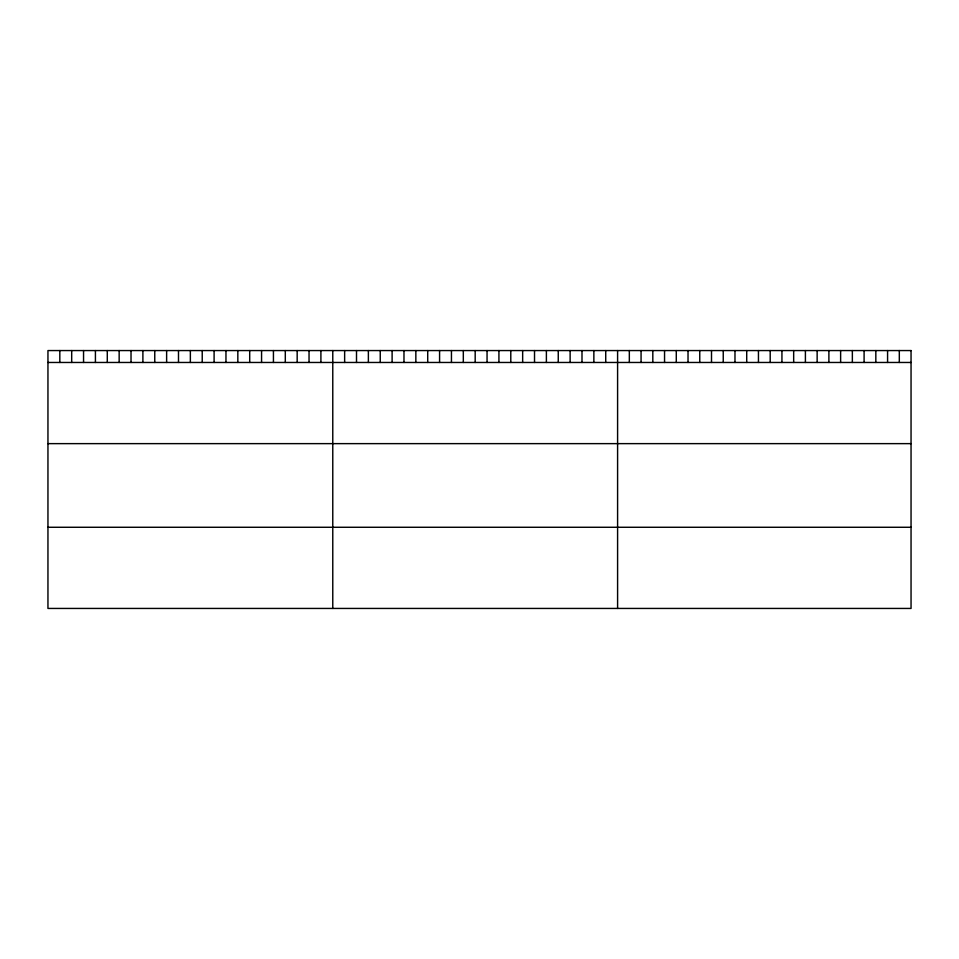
<?xml version="1.0" encoding="UTF-8"?>
<svg xmlns="http://www.w3.org/2000/svg" width="959" height="959" viewBox="0 0 959 959"><rect width="100%" height="100%" fill="white"/><g stroke="black" fill="none" stroke-linecap="round" stroke-linejoin="round"><path stroke-width="1.44" d="M47.95 362.466L911.05 362.466M47.95 443.633L911.05 443.633M47.95 527.27L911.05 527.27M899.314 350.562L899.314 362.466M887.578 350.562L887.578 362.466M875.831 350.562L875.831 362.466M864.095 350.562L864.095 362.466M852.359 350.562L852.359 362.466M840.623 350.562L840.623 362.466M828.888 350.562L828.888 362.466M817.14 350.562L817.14 362.466M805.404 350.562L805.404 362.466M793.668 350.562L793.668 362.466M781.933 350.562L781.933 362.466M770.197 350.562L770.197 362.466M758.449 350.562L758.449 362.466M746.713 350.562L746.713 362.466M734.978 350.562L734.978 362.466M723.242 350.562L723.242 362.466M711.506 350.562L711.506 362.466M699.758 350.562L699.758 362.466M688.023 350.562L688.023 362.466M676.287 350.562L676.287 362.466M664.551 350.562L664.551 362.466M652.815 350.562L652.815 362.466M641.068 350.562L641.068 362.466M629.332 350.562L629.332 362.466M617.596 350.562L617.596 608.438M605.728 350.562L605.728 362.466M593.861 350.562L593.861 362.466M581.993 350.562L581.993 362.466M570.125 350.562L570.125 362.466M558.258 350.562L558.258 362.466M546.39 350.562L546.39 362.466M534.523 350.562L534.523 362.466M522.655 350.562L522.655 362.466M510.787 350.562L510.787 362.466M498.92 350.562L498.92 362.466M487.052 350.562L487.052 362.466M475.184 350.562L475.184 362.466M463.317 350.562L463.317 362.466M451.449 350.562L451.449 362.466M439.582 350.562L439.582 362.466M427.714 350.562L427.714 362.466M415.846 350.562L415.846 362.466M403.979 350.562L403.979 362.466M392.111 350.562L392.111 362.466M380.243 350.562L380.243 362.466M368.376 350.562L368.376 362.466M356.508 350.562L356.508 362.466M344.641 350.562L344.641 362.466M332.773 350.562L332.773 608.438M320.905 350.562L320.905 362.466M309.038 350.562L309.038 362.466M297.17 350.562L297.17 362.466M285.303 350.562L285.303 362.466M273.435 350.562L273.435 362.466M261.567 350.562L261.567 362.466M249.7 350.562L249.7 362.466M237.832 350.562L237.832 362.466M225.964 350.562L225.964 362.466M214.097 350.562L214.097 362.466M202.229 350.562L202.229 362.466M190.362 350.562L190.362 362.466M178.494 350.562L178.494 362.466M166.626 350.562L166.626 362.466M154.759 350.562L154.759 362.466M142.891 350.562L142.891 362.466M131.023 350.562L131.023 362.466M119.156 350.562L119.156 362.466M107.288 350.562L107.288 362.466M95.42 350.562L95.42 362.466M83.553 350.562L83.553 362.466M71.685 350.562L71.685 362.466M59.818 350.562L59.818 362.466M911.05 350.562L47.95 350.562L47.95 608.438L911.05 608.438L911.05 350.562"/></g></svg>
